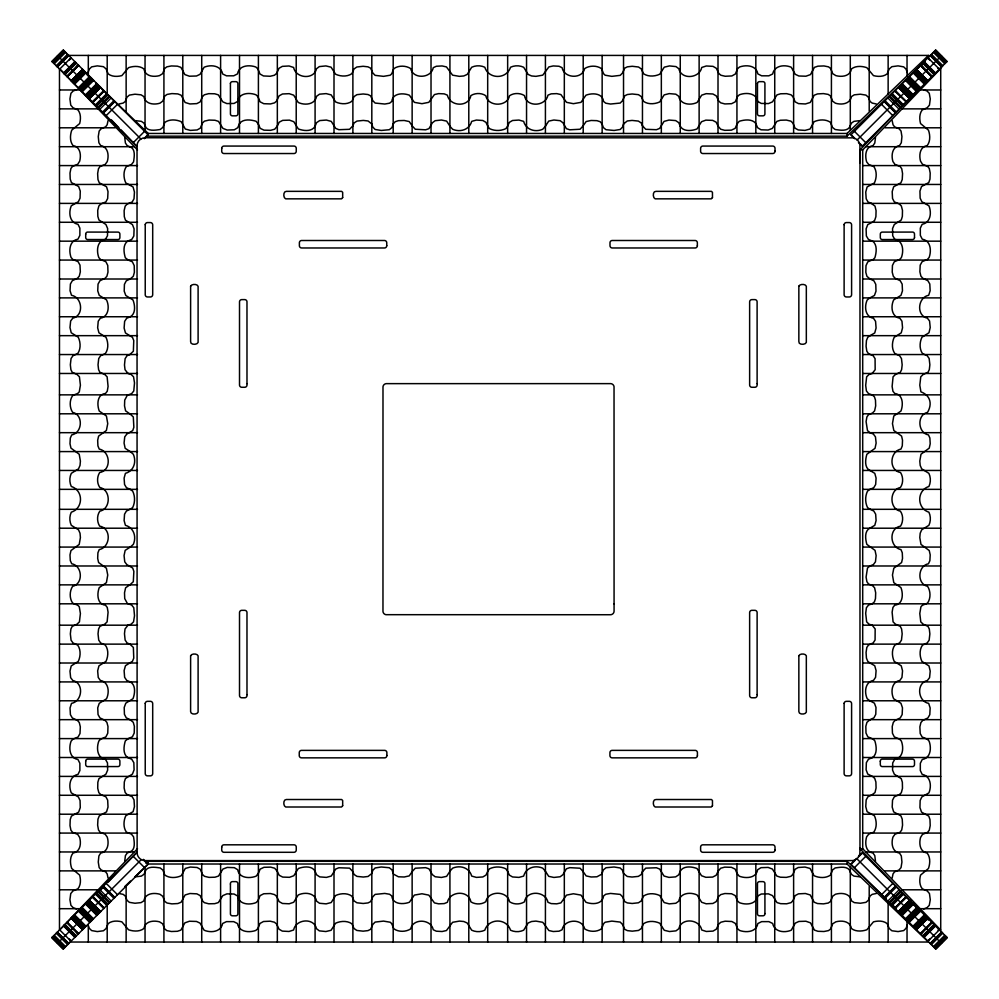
<?xml version="1.0" encoding="UTF-8"?>
<svg xmlns="http://www.w3.org/2000/svg" width="999" height="999" viewBox="0 0 999 999"><rect width="100%" height="100%" fill="white"/><g stroke="black" fill="none" stroke-linecap="round" stroke-linejoin="round"><path stroke-width="1.5" d="M859.927 848.076L859.864 853.471A8.167 8.167 0 0 1 852.572 860.576L144.58 860.601A8.167 8.167 0 0 1 137.125 853.67L137.025 145.692A8.142 8.142 0 0 1 145.155 137.75L853.171 137.85A8.167 8.167 0 0 1 859.914 145.479L859.927 162.849M124.7 861.413L125.412 855.631L127.21 853.034L129.62 851.96M875.511 137.25L874.787 143.032L872.989 145.642C865.346 146.89 864.822 155.707 866.645 161.875L868.768 164.523L873.75 166.496C877.097 171.079 876.722 177.922 874.412 182.917L867.12 186.975L865.746 192.033L866.183 198.789L867.994 201.96L871.228 203.396M108.017 120.704L107.155 124.775L105.619 126.836L101.186 128.696L99.163 131.056L98.264 136.638L98.889 142.732L100.649 145.517C108.029 146.953 109.178 155.207 107.255 161.576L105.195 164.435L100.15 166.408L98.476 168.731L97.64 173.551L97.964 179.508L99.276 182.78L106.543 186.788L108.017 191.608L107.667 198.514L105.906 201.86L100.899 203.996L98.864 205.956L97.715 210.364L97.84 216.383L98.926 219.98L105.906 224.488L107.642 228.559L107.492 235.727L105.494 239.285C96.94 240.659 96.304 250.974 98.851 257.642L100.674 259.54L105.906 261.775L107.755 265.447L107.979 272.128L106.905 276.248L105.032 278.321L99.925 280.769L98.039 284.116L97.727 290.846L99.238 295.354L106.506 299.875C109.665 306.356 108.754 316.795 100.35 318.231L98.239 321.203L97.652 327.797L98.951 332.842L106.006 337.3C108.292 342.257 108.716 349.076 105.307 353.584L100.637 355.719L98.726 358.554L98.027 364.835L98.589 369.667L99.9 372.277L104.708 374.463L107.118 376.785L108.079 386.463L107.255 391.246L105.507 393.456C97.003 394.343 96.853 404.795 99.263 411.064L106.418 416.021L107.742 423.626L106.394 430.469L98.614 436.101L97.677 440.259L97.914 445.854L99.213 449.063C110.564 451.398 111.726 470.379 99.663 472.539C96.891 476.848 96.816 483.279 99.825 487.487C111.001 489.772 111.051 508.903 99.825 511.176C96.816 515.397 96.891 521.815 99.663 526.136C111.726 528.284 110.564 547.277 99.213 549.612L97.914 552.809L97.677 558.404L98.614 562.562L106.394 568.206L107.742 575.037L106.418 582.642L99.263 587.599C96.816 593.856 97.065 604.345 105.507 605.207L107.255 607.417L108.079 612.2L107.118 621.878L104.708 624.2L99.9 626.385L98.589 629.008L98.027 633.828L98.726 640.122L100.637 642.944L105.307 645.079C108.716 649.6 108.292 656.405 106.006 661.363L98.951 665.834L97.652 670.866L98.239 677.472L100.35 680.444C108.754 681.867 109.665 692.319 106.506 698.788L99.238 703.321L97.727 707.816L98.039 714.547L99.925 717.906L105.032 720.354L106.905 722.414L107.979 726.535L107.755 733.229L105.906 736.887L100.674 739.123L98.851 741.033C96.304 747.689 96.94 758.004 105.494 759.377L107.492 762.936L107.642 770.104L105.906 774.188L98.926 778.683L97.84 782.279L97.715 788.298L98.864 792.707L100.899 794.667L105.906 796.815L107.667 800.149L108.017 807.055L106.543 811.875L99.276 815.883L97.964 819.168L97.64 825.112L98.476 829.932L100.15 832.267L105.195 834.24L107.255 837.1C109.178 843.468 108.029 851.71 100.649 853.146L98.889 855.943L98.264 862.025L99.163 867.619L101.186 869.979L105.619 871.827L107.155 873.888L108.017 877.959M892.182 877.959L893.044 873.888L894.592 871.827L899.013 869.979L901.036 867.619L901.935 862.025L901.31 855.943L899.562 853.146C892.182 851.71 891.021 843.468 892.944 837.1L895.004 834.24L900.062 832.267L901.735 829.932L902.559 825.112L902.234 819.168L900.923 815.883L893.655 811.875L892.194 807.055L892.532 800.149L894.292 796.815L899.3 794.667L901.335 792.707L902.484 788.298L902.359 782.279L901.273 778.683L894.305 774.188L892.557 770.104L892.706 762.936L894.704 759.377C903.258 758.004 903.895 747.689 901.348 741.033L899.525 739.123L894.292 736.887L892.444 733.229L892.219 726.535L893.306 722.414L895.179 720.354L900.274 717.906L902.159 714.547L902.472 707.816L900.961 703.321L893.693 698.788C890.534 692.319 891.458 681.867 899.849 680.444L901.96 677.472L902.547 670.866L901.248 665.834L894.192 661.363C891.92 656.405 891.495 649.6 894.892 645.079L899.575 642.944L901.473 640.122L902.172 633.828L901.61 629.008L900.299 626.385L895.491 624.2L893.081 621.878L892.119 612.2L892.944 607.417L894.704 605.207C903.146 604.345 903.383 593.856 900.936 587.599L893.78 582.642L892.457 575.037L893.818 568.206L901.585 562.562L902.522 558.404L902.284 552.809L900.986 549.612C889.597 547.252 888.536 528.309 900.549 526.136C903.308 521.815 903.383 515.397 900.386 511.176C889.172 508.941 889.172 489.722 900.386 487.487C903.383 483.279 903.308 476.848 900.549 472.539C888.473 470.379 889.634 451.398 900.986 449.063L902.284 445.854L902.522 440.259L901.585 436.101L893.818 430.469L892.457 423.626L893.78 416.021L900.936 411.064C903.383 404.807 903.146 394.33 894.704 393.456L892.944 391.246L892.119 386.463L893.081 376.785L895.491 374.463L900.299 372.277L901.61 369.667L902.172 364.835L901.473 358.554L899.575 355.719L894.892 353.584C891.495 349.076 891.92 342.257 894.192 337.3L901.248 332.842L902.547 327.797L901.96 321.203L899.849 318.231C891.458 316.795 890.534 306.356 893.693 299.875L900.961 295.354L902.472 290.846L902.159 284.116L900.274 280.769L895.179 278.321L893.306 276.248L892.219 272.128L892.444 265.447L894.292 261.775L899.525 259.54L901.348 257.642C903.895 250.974 903.258 240.659 894.704 239.285L892.706 235.727L892.557 228.559L894.305 224.488L901.273 219.98L902.359 216.383L902.484 210.364L901.335 205.956L899.3 203.996L894.292 201.86L892.532 198.514L892.194 191.608L893.655 186.788L900.923 182.78L902.234 179.508L902.559 173.551L901.735 168.731L900.062 166.408L895.004 164.435L892.944 161.576C891.021 155.207 892.182 146.953 899.562 145.517L901.31 142.732L901.935 136.638L901.036 131.056L899.013 128.696L894.592 126.836L893.044 124.775L892.182 120.704M545.417 126.199L548.713 121.104L553.921 120.017L560.177 120.692L562.912 122.752L566.408 128.659L569.73 129.808L580.069 129.246L583.204 125.812M449.912 871.315L446.628 876.348L441.421 877.447L435.164 876.76L432.43 874.699L428.933 868.793L425.611 867.656L415.272 868.218L412.137 871.652M258.404 873.251L260.19 869.105L263.973 867.307L270.642 867.132L274.675 868.231L277.335 871.39M736.937 124.201L735.152 128.347L731.368 130.157L724.7 130.32L720.666 129.221L718.006 126.061M393.194 124.113L391.97 127.572L389.298 129.72L381.268 130.457L375.137 129.483L372.814 127.098L371.815 124.113M352.884 125.724L354.096 122.964L356.98 121.079L363.299 120.417L368.069 120.979L371.815 123.963M642.457 871.727L641.246 874.487L638.361 876.385L632.042 877.035L627.272 876.473L623.526 873.488M145.017 871.965L143.981 874.3L141.371 876.098L135.589 876.822M850.299 125.562L851.36 123.152L853.97 121.354L859.752 120.642M277.335 125.999L279.196 122.19L282.692 120.367L289.498 120.142L293.818 121.728L298.314 128.933C303.484 130.944 311.938 131.918 315.085 126.249M718.006 871.465L716.146 875.274L712.649 877.085L705.843 877.309L701.523 875.723L697.027 868.531C691.857 866.52 683.403 865.534 680.257 871.203M315.085 126.199L316.621 122.64L319.692 120.579L326.386 120.055L331.281 121.403L335.726 128.421L338.886 129.708L349.575 129.308L352.884 125.812M680.257 871.265L678.721 874.824L675.649 876.885L668.955 877.397L664.06 876.048L659.615 869.043L656.455 867.756L645.766 868.143L642.457 871.652M507.654 125.999L509.39 122.34L512.537 120.492L518.931 120.055L523.651 121.366C525.924 129.708 534.989 132.605 542.707 129.283L545.417 126.249M87.999 72.64L89.298 69.143L91.646 66.871L97.29 65.872L103.459 66.683L106.056 68.894L108.242 73.914C112.013 76.898 117.407 76.773 121.878 75.612L128.521 67.67C133.391 65.984 139.748 65.609 143.943 68.993C145.18 76.286 153.346 77.26 159.465 75.637L162.612 73.676L164.635 68.581L166.808 66.858L171.378 65.946L177.422 66.171L180.894 67.358L184.89 74.6L189.41 76.211L196.491 75.999L200.05 74.313L204.121 67.233C211.001 64.323 220.991 65.509 222.652 73.976L226.498 75.824L233.704 75.812L237.5 73.901C238.936 65.36 249.001 64.56 255.806 67.008L257.804 68.794L260.002 74.013L263.474 75.949L270.167 76.261L274.438 75.237L276.586 73.402L279.046 68.269L282.33 66.359L289.036 65.984L293.631 67.47C295.667 78.384 313.986 80.107 316.496 68.756L319.355 66.583L325.886 65.922L331.069 67.17L335.589 74.213C340.534 76.548 347.29 76.923 351.873 73.664L354.033 68.956L356.818 67.008L363.099 66.284L367.957 66.833L370.604 68.144L372.802 72.939L375.112 75.362L383.504 76.349L390.172 75.225C392.694 73.739 392.382 70.629 394.043 68.531C398.701 65.26 406.031 65.484 410.701 68.594C413.037 79.421 431.243 78.446 433.241 67.695L436.338 66.259L442.107 65.946L446.441 66.908L452.584 75.162L459.353 76.349L463.761 75.961L467.182 74.45L471.678 67.258A14.66 13.799 0 0 1 484.802 67.245C488.723 79.483 506.618 79.483 510.539 67.245A14.66 13.799 0 0 1 523.663 67.258L528.159 74.45L531.58 75.961L535.926 76.349L542.757 75.162L548.901 66.908L553.234 65.946L559.003 66.259L562.1 67.695C564.098 78.446 582.305 79.421 584.64 68.594C589.31 65.484 596.64 65.26 601.298 68.531C602.959 70.629 602.647 73.739 605.169 75.225L611.838 76.349L620.229 75.362L622.539 72.939L624.737 68.144L627.384 66.833L632.242 66.284L638.523 67.008L641.308 68.956L643.468 73.664C648.051 76.923 654.807 76.548 659.752 74.213L664.273 67.17L669.455 65.922L675.986 66.583L678.845 68.756C681.355 80.107 699.687 78.384 701.71 67.47L706.305 65.984L713.011 66.359L716.295 68.269L718.756 73.402L720.903 75.237L725.174 76.261L731.867 75.949L735.339 74.013L737.537 68.794L739.547 67.008C746.34 64.56 756.405 65.36 757.841 73.901L761.638 75.812L768.843 75.824L772.689 73.976C774.35 65.522 784.34 64.323 791.22 67.233L795.291 74.313L798.85 75.999L805.931 76.211L810.451 74.6L814.447 67.358L817.919 66.171L823.963 65.946L828.546 66.858L830.706 68.581L832.729 73.676L835.876 75.637C841.982 77.26 850.174 76.286 851.398 68.993C855.594 65.609 861.95 65.984 866.82 67.67L873.463 75.612C877.934 76.773 883.328 76.898 887.1 73.914L889.285 68.894L891.882 66.683L898.051 65.872L903.695 66.871L906.043 69.143L907.342 72.64M907.342 924.812L906.043 928.308L903.695 930.581L898.051 931.58L891.882 930.768L889.285 928.558L887.1 923.551C883.328 920.566 877.934 920.678 873.463 921.852L866.82 929.782C861.95 931.468 855.594 931.842 851.398 928.471C850.161 921.165 841.995 920.191 835.876 921.815L832.729 923.775L830.706 928.87L828.546 930.593L823.963 931.505L817.919 931.293L814.447 930.094L810.451 922.851L805.931 921.24L798.85 921.453L795.291 923.138L791.22 930.219C784.34 933.128 774.35 931.942 772.689 923.476L768.843 921.627L761.638 921.64L757.841 923.551C756.405 932.092 746.34 932.891 739.547 930.444L737.537 928.67L735.339 923.438L731.867 921.515L725.174 921.19L720.903 922.214L718.756 924.05L716.295 929.195L713.011 931.105L706.305 931.468L701.71 929.994C699.687 919.068 681.355 917.357 678.845 928.695L675.986 930.868L669.455 931.53L664.273 930.294L659.752 923.238C654.807 920.903 648.051 920.529 643.468 923.788L641.308 928.496L638.523 930.444L632.242 931.168L627.384 930.618L624.737 929.307L622.539 924.512L620.229 922.089L611.838 921.103L605.169 922.227C602.647 923.713 602.959 926.835 601.298 928.92C596.64 932.204 589.31 931.98 584.64 928.87C582.305 918.031 564.098 919.005 562.1 929.757L559.003 931.193L553.234 931.518L548.901 930.544L542.757 922.302L535.926 921.103L531.58 921.503L528.159 923.001L523.663 930.194A14.66 13.799 0 0 1 510.539 930.219C506.618 917.981 488.723 917.981 484.802 930.219A14.66 13.799 0 0 1 471.678 930.194L467.182 923.001L463.761 921.503L459.415 921.103L452.584 922.302L446.441 930.544L442.107 931.518L436.338 931.193L433.241 929.757C431.243 919.005 413.037 918.031 410.701 928.87C406.031 931.98 398.701 932.204 394.043 928.92C392.382 926.835 392.694 923.713 390.172 922.227L383.504 921.103L375.112 922.089L372.802 924.512L370.604 929.307L367.957 930.618L363.099 931.168L356.818 930.444L354.033 928.496L351.873 923.788C347.29 920.529 340.534 920.903 335.589 923.238L331.069 930.294L325.886 931.53L319.355 930.868L316.496 928.695C313.986 917.357 295.667 919.068 293.631 929.994L289.036 931.468L282.33 931.105L279.046 929.195L276.586 924.05L274.438 922.214L270.167 921.19L263.474 921.515L260.002 923.438L257.804 928.67L255.806 930.444C249.001 932.891 238.936 932.092 237.5 923.551L233.704 921.64L226.498 921.627L222.652 923.476C220.991 931.942 211.001 933.128 204.121 930.219L200.05 923.138L196.491 921.453L189.41 921.24L184.89 922.851L180.894 930.094L177.422 931.293L171.378 931.505L166.808 930.593L164.635 928.87L162.612 923.775L159.465 921.815C153.359 920.204 145.167 921.165 143.943 928.471C139.748 931.842 133.391 931.468 128.521 929.782L121.878 921.852C117.407 920.678 112.013 920.566 108.242 923.551L106.056 928.558L103.459 930.768L97.29 931.58L91.646 930.581L89.298 928.308L87.999 924.812M145.042 871.802C147.003 865.571 155.419 867.294 160.202 867.956L162.862 870.079L164.835 875.049C169.418 878.408 176.261 878.034 181.256 875.723L185.315 868.431L190.359 867.057L197.115 867.494L200.3 869.305L202.397 874.325L204.445 876.31L209.016 877.384L214.972 877.209L218.456 876.086L222.952 869.055L227.198 867.419L234.303 867.669L237.7 869.717C239.061 878.271 249.513 878.72 256.094 876.185L258.404 873.301M583.204 125.724L586.138 121.541L591.133 120.467L596.927 120.667L600.137 121.703L602.147 123.963M412.137 871.727L409.203 875.911L404.208 876.997L398.414 876.785L393.569 874.175L391.97 869.879L389.298 867.731L381.268 866.995L375.137 867.969L372.814 870.366L371.815 873.338M850.299 125.649C848.338 131.88 839.922 130.157 835.139 129.508L832.479 127.385L830.506 122.402C825.923 119.043 819.08 119.43 814.085 121.741L810.027 129.033L804.982 130.394L798.226 129.957L795.042 128.159L792.944 123.127L790.896 121.154L786.325 120.067L780.369 120.255L776.885 121.366L772.389 128.396L768.144 130.045L761.038 129.795L757.642 127.735L755.831 123.564M487.687 871.515L485.951 875.112L482.817 876.96L476.411 877.397L471.69 876.098C469.418 867.744 460.352 864.847 452.634 868.168L449.925 871.203M623.526 124.113L622.527 127.098L620.204 129.483L614.073 130.457L606.043 129.72L603.371 127.572L602.147 124.113M239.51 123.564L237.7 127.735L234.303 129.795L227.198 130.045L222.952 128.396L218.456 121.366L214.972 120.255L209.016 120.067L204.445 121.154L202.397 123.127L200.3 128.159L197.115 129.957L190.359 130.394L185.315 129.033L181.256 121.741C176.261 119.43 169.418 119.043 164.835 122.402L162.862 127.385L160.202 129.508C155.419 130.157 147.003 131.88 145.042 125.649M736.937 124.151L739.248 121.266C744.455 119.705 752.085 118.631 755.831 123.489M507.654 126.061L505.894 128.609C500.924 131.094 494.418 131.094 489.448 128.609L487.687 126.061M487.687 871.39L489.448 868.843C494.418 866.358 500.924 866.358 505.894 868.843L507.654 871.39M277.335 126.061L274.675 129.221L270.642 130.32L263.973 130.157L260.19 128.347L258.404 124.201M718.006 871.39L720.666 868.231L724.7 867.132L731.368 867.307L735.152 869.105L736.937 873.251M393.194 123.963L395.204 121.703L398.414 120.667L404.208 120.467L409.203 121.541L412.137 125.724M239.51 123.489C243.257 118.631 250.886 119.705 256.094 121.266L258.404 124.151M623.526 123.963L627.272 120.979L632.042 120.417L638.361 121.079L641.246 122.964L642.457 125.724M371.815 873.488L368.069 876.473L363.299 877.035L356.98 876.385L354.096 874.487L352.884 871.727M137.5 848.713L59.478 930.106L59.478 68.556L137.5 149.95M99.613 891.083L103.884 886.625M108.167 882.167L137.025 852.06M918.768 910.039L859.977 848.713L859.977 149.95L916.62 90.859M937.999 930.106L940.721 930.106L862.699 848.713L862.699 149.95L940.721 68.556L937.999 68.556M52.235 61.738L63.611 50.35M52.435 61.926L63.811 50.549M53.184 62.687L64.635 51.374M61.938 54.371L64.785 51.523M54.246 63.736L65.622 52.36M56.356 65.847L67.732 54.47L56.506 65.996M57.155 66.646L68.531 55.27M57.293 66.796L68.681 55.42M57.443 66.945L68.831 55.569M59.653 69.143L71.029 57.767M69.393 59.928L71.291 58.029M63.499 73.002L74.888 61.626M63.948 73.451L75.312 62.05M64.136 73.639L75.524 62.25M64.248 73.739L75.624 62.363M73.938 64.46L75.837 62.575L64.51 74.013M64.76 74.251L76.136 62.875M65.01 74.5L76.386 63.124M66.783 76.286L78.159 64.898M76.386 66.921L78.284 65.022M67.07 76.561L78.446 65.185M71.204 80.707L82.592 69.331M71.391 80.894L82.705 69.443M71.578 81.081L82.967 69.693M71.728 81.231L83.117 69.855M71.99 81.493L83.379 70.117M72.278 81.781L83.666 70.405M72.727 82.218L84.103 70.842M72.84 82.33L84.216 70.954L72.89 82.393M73.114 82.617L84.528 71.266M74.313 81.918L81.906 74.338M73.601 83.092L84.977 71.716M73.676 83.179L85.065 71.803M74.188 83.691L85.514 72.24M74.65 84.141L86.026 72.765M78.409 87.912L89.798 76.536M78.484 87.987L89.86 76.598M78.696 88.199L90.047 76.786M78.884 88.387L88.374 78.896M79.945 87.55L86.576 80.907M79.196 88.699L90.584 77.31M79.645 89.136L90.946 77.685M79.695 89.198L91.084 77.81M79.858 89.361L91.246 77.972M80.307 89.81L91.646 78.372M80.482 89.985L91.896 78.621M81.219 90.722L92.607 79.346M81.481 90.971L92.857 79.595M81.893 91.384L93.269 80.007M85.439 94.942L96.828 83.554M97.04 83.766L85.652 95.155L97.203 83.928M88.923 92.732L91.808 89.922M86.239 95.742L97.627 84.366M86.513 96.016L97.89 84.628M86.638 96.129L98.014 84.753M89.223 94.93L94.917 89.236M87.737 97.24L99.126 85.852L87.812 97.303M87.974 97.477L99.363 86.101L88.124 97.627M88.212 97.702L99.688 86.426M88.449 97.952L99.838 86.563M89.036 98.539L100.424 87.15M89.173 98.664L100.549 87.288M89.311 98.814L100.637 87.363M92.383 101.886L103.771 90.509M92.52 102.01L104.146 90.884M92.895 102.398L104.283 91.021M95.429 104.92L106.806 93.544M95.779 105.282L107.168 93.894M95.941 105.444L107.318 94.056M96.778 106.281L108.154 94.893M98.152 107.655L109.528 96.266M98.289 107.792L109.678 96.416M99.775 109.266L111.151 97.89M102.572 112.075L113.961 100.687M103.334 112.825L114.71 101.448M103.446 112.937L114.823 101.561M106.156 115.647L117.532 104.271M133.204 142.707L144.58 131.319M145.08 137.5L147.927 134.653M144.356 138.674L148.139 134.877L63.212 49.95L51.848 61.351L136.763 146.266M143.406 859.377L148.139 864.123L63.212 949.05L51.848 937.649L136.763 852.734M857.042 140.072L941.483 55.644M57.517 943.356L140.909 859.977M856.543 858.428L850.861 864.123L935.788 949.05L947.152 937.649L862.237 852.734L858.441 856.53M851.073 864.347L854.869 860.551M859.615 855.806L862.462 852.959M854.42 867.681L865.796 856.293M881.468 894.729L892.844 883.353M884.177 897.439L895.554 886.063M884.29 897.552L895.666 886.175M885.039 898.313L896.428 886.925M887.849 901.11L899.225 889.734M889.322 902.584L900.711 891.208M889.472 902.734L900.836 891.333M890.808 904.07L902.222 892.719M891.682 904.944L903.059 893.556M891.832 905.106L903.221 893.718M892.194 905.456L903.571 894.08M894.717 907.979L906.18 896.677M894.854 908.116L906.268 896.765M895.104 908.366L906.368 896.865M895.229 908.491L906.617 897.114M909.689 900.186L898.301 911.575L909.827 900.336M898.576 911.85L909.964 900.461M899.162 912.437L910.551 901.048M899.312 912.574L910.688 901.198M899.412 912.674L910.876 901.373M899.637 912.899L911.026 901.523M911.188 901.697L899.812 913.074L911.275 901.772M904.083 909.764L909.777 904.07M900.986 914.247L912.362 902.871M901.11 914.372L912.524 903.034M901.373 914.634L912.761 903.258M907.192 909.078L910.077 906.268M902.172 915.446L913.561 904.058M905.544 918.805L916.932 907.442M905.731 918.993L917.107 907.616M906.143 919.405L917.519 908.029M906.393 919.654L917.781 908.278M918.531 909.028L907.154 920.416L918.668 909.177M907.354 920.628L918.743 909.24M907.517 920.778L918.893 909.402M907.754 921.028L919.142 909.639M907.916 921.19L919.305 909.802M908.054 921.315L919.43 909.927M908.303 921.565L919.629 910.126M908.416 921.69L919.854 910.351M912.424 918.093L919.055 911.45M910.626 920.104L920.116 910.613M909.14 922.402L920.591 911.088M912.974 926.235L924.35 914.859M913.436 926.697L924.812 915.309M913.935 927.197L925.324 915.821M914.472 927.734L925.848 916.345M914.722 927.996L926.11 916.607M914.959 928.221L926.273 916.782M915.334 928.595L926.722 917.219M915.496 928.758L926.885 917.382M915.621 928.883L927.01 917.507M915.846 929.107L927.234 917.731M916.008 929.282L927.397 917.894M916.058 929.332L927.422 917.919M916.22 929.482L927.634 918.143M916.42 929.682L927.796 918.293M920.379 933.64L931.68 922.177M920.554 933.815L931.93 922.439M920.716 933.978L922.614 932.079M920.841 934.102L932.217 922.714M922.614 935.876L933.99 924.5M922.864 936.125L934.24 924.749M923.163 936.425L934.49 924.987M923.376 936.637L934.752 925.261M923.476 936.75L934.914 925.411M935.052 925.549L923.663 936.937L935.076 925.574M924.112 937.374L935.501 925.998M927.709 940.971L929.607 939.072M927.971 941.233L939.347 929.857M930.169 943.431L941.558 932.055M930.319 943.58L941.707 932.204M930.469 943.73L941.845 932.354M931.118 944.38L942.507 933.016M931.268 944.53L942.594 933.091M933.378 946.64L944.754 935.264M934.215 947.477L937.062 944.629M935.189 948.451L946.565 937.074M935.389 948.65L946.765 937.262M935.726 948.988L947.102 937.599M95.892 83.217L148.289 133.454L847.052 133.454L928.446 55.42L928.446 58.142M148.289 133.454L148.289 136.176L847.052 136.176L925.099 61.351M146.066 863.423L148.289 861.288L847.052 861.288L886.076 898.688M124.875 886.45L130.457 881.106M134.915 876.835L148.289 864.01L847.052 864.01L928.446 942.032L69.955 942.032M128.022 625.187L125.037 628.933L124.475 633.703L125.125 640.034L127.023 642.906L129.783 644.13M872.177 373.476L875.161 369.73L875.074 358.641L873.188 355.756L868.493 353.621L866.832 351.236L866.071 346.228L866.445 340.547L867.731 337.387L869.967 335.664M127.535 241.171C122.69 244.917 123.764 252.547 125.325 257.754L128.209 260.065M872.664 757.504C877.509 753.758 876.435 746.116 874.874 740.921L873.051 739.073L867.794 736.812L865.996 733.029L865.821 726.36L866.932 722.327L870.079 719.667M76.698 909.003L73.202 907.704L70.929 905.356L69.93 899.712L70.742 893.556L72.952 890.958L77.959 888.76C80.944 885.002 80.832 879.595 79.67 875.124L71.728 868.493C70.042 863.623 69.668 857.267 73.039 853.059C80.345 851.822 81.319 843.656 79.695 837.537L77.735 834.39L72.64 832.379L70.917 830.206L70.005 825.636L70.217 819.58L71.416 816.108L78.659 812.112L80.27 807.592L80.057 800.511L78.372 796.952L71.291 792.881C68.382 786.013 69.568 776.011 78.034 774.362L79.883 770.504L79.87 763.298L77.959 759.515C69.418 758.066 68.619 748.001 71.066 741.208L72.852 739.198L78.072 737L79.995 733.528L80.32 726.835L79.296 722.564L77.46 720.429L72.315 717.956L70.405 714.672L70.042 707.966L71.516 703.371C82.442 701.348 84.166 683.016 72.815 680.506L70.642 677.659L69.98 671.116L71.216 665.933L78.272 661.413C80.607 656.48 80.981 649.712 77.722 645.142L73.014 642.969L71.066 640.197L70.342 633.903L70.892 629.045L72.203 626.41L76.998 624.2L79.421 621.89L80.407 613.498L79.283 606.83C77.797 604.308 74.675 604.62 72.59 602.971C69.318 598.301 69.53 590.971 72.64 586.301C83.479 583.965 82.505 565.759 71.753 563.773L70.317 560.664L69.992 554.895L70.966 550.561L79.208 544.418L80.407 537.587L80.02 533.241L78.509 529.82L71.316 525.324A14.66 13.799 -90 0 1 71.291 512.2C83.541 508.279 83.541 490.384 71.291 486.476A14.66 13.799 -90 0 1 71.316 473.339L78.509 468.843L80.02 465.434L80.407 461.088L79.208 454.245L70.966 448.114L69.992 443.768L70.317 438.012L71.753 434.902C82.505 432.904 83.479 414.697 72.64 412.362C69.53 407.692 69.318 400.362 72.59 395.704C74.675 394.043 77.797 394.368 79.283 391.833L80.407 385.177L79.421 376.773L76.998 374.463L72.203 372.265L70.892 369.63L70.342 364.76L71.066 358.479L73.014 355.706L77.722 353.534C80.981 348.951 80.607 342.195 78.272 337.262L71.216 332.742L69.98 327.547L70.642 321.016L72.815 318.157C84.166 315.647 82.442 297.327 71.516 295.292L70.042 290.697L70.405 284.003L72.315 280.719L77.46 278.246L79.296 276.099L80.32 271.828L79.995 265.135L78.072 261.663L72.852 259.465L71.066 257.467C68.619 250.662 69.418 240.609 77.959 239.161L79.87 235.364L79.883 228.159L78.034 224.313C69.568 222.665 68.382 212.662 71.291 205.794L78.372 201.723L80.057 198.152L80.27 191.071L78.659 186.551L71.416 182.555L70.217 179.083L70.005 173.039L70.917 168.469L72.64 166.296L77.735 164.273L79.695 161.126C81.306 155.02 80.345 146.828 73.039 145.604C69.668 141.408 70.042 135.052 71.728 130.182L79.67 123.551C80.832 119.068 80.944 113.674 77.959 109.915L72.952 107.717L70.742 105.12L69.93 98.951L70.929 93.307L73.202 90.959L76.698 89.66M130.307 316.745C135.976 313.599 134.99 305.145 132.992 299.975L125.787 295.479L124.201 291.159L124.425 284.353L126.236 280.869L130.057 279.008M872.177 603.808L874.45 601.81L875.474 598.588L875.686 592.807L874.6 587.799L872.552 585.689L868.518 583.965L866.907 581.73L866.083 577.097L867.482 568.069L869.967 565.983M130.307 547.077L133.342 544.368C136.651 536.675 133.766 527.572 125.412 525.312L124.113 520.591L124.55 514.198L126.398 511.051L129.995 509.315M130.12 279.008L133.279 276.336L134.378 272.302L134.216 265.634L132.405 261.85L128.259 260.065M129.87 354.545L133.367 351.236L133.766 340.547L132.467 337.387L125.462 332.942L124.113 328.047L124.625 321.353L126.698 318.281L130.257 316.745M129.87 584.865L133.304 581.73L133.866 571.391L132.717 568.069L126.811 564.572L124.75 561.838L124.063 555.581L125.162 550.374L130.257 547.077M869.829 297.889L867.219 299.975C864.11 306.531 865.134 316.82 873.513 318.281L875.574 321.353L876.086 328.047L874.737 332.942L870.029 335.664M869.829 528.209C864.185 531.081 865.409 539.373 866.857 544.368L875.037 550.374L876.135 555.581L875.449 561.838L873.388 564.572L870.029 565.983M130.12 509.315L132.667 507.554C135.152 502.584 135.152 496.078 132.667 491.108L130.12 489.348M870.079 489.348L867.532 491.108C865.047 496.078 865.047 502.584 867.532 507.554L870.079 509.315M128.209 738.598L125.325 740.921C123.764 746.116 122.69 753.758 127.535 757.504M127.622 241.171L131.793 239.373L133.841 235.964L134.091 228.858L132.455 224.613L125.424 220.117L124.301 216.646L124.126 210.677L125.2 206.106L127.185 204.058L132.205 201.96L134.016 198.789L134.453 192.033L133.092 186.975L125.799 182.917C123.476 177.922 123.102 171.079 126.461 166.496L131.431 164.523L133.554 161.875C134.216 157.08 135.939 148.664 129.708 146.703M872.577 757.504L868.406 759.302L866.358 762.699L866.108 769.804L867.744 774.05L873.051 776.772L874.774 778.546L875.898 782.03L876.073 787.986L874.999 792.557L871.303 795.279M923.501 909.003L926.997 907.704L929.27 905.356L930.281 899.712L929.457 893.556L927.247 890.958L922.239 888.76C919.255 885.002 919.38 879.595 920.541 875.124L928.471 868.493C930.169 863.623 930.531 857.267 927.159 853.059C919.867 851.822 918.893 843.656 920.516 837.537L922.464 834.39L927.559 832.379L929.282 830.206L930.194 825.636L929.982 819.58L928.783 816.108L921.54 812.112L919.942 807.592L920.141 800.511L921.84 796.952L928.908 792.881C931.817 786.013 930.631 776.011 922.164 774.362L920.316 770.504L920.329 763.298L922.239 759.515C930.781 758.066 931.58 748.001 929.132 741.208L927.359 739.198L922.127 737L920.204 733.528L919.879 726.835L920.903 722.564L922.751 720.429L927.884 717.956L929.794 714.672L930.156 707.966L928.683 703.371C917.706 701.435 916.083 682.966 927.384 680.506L929.569 677.659L930.219 671.116L928.983 665.933L921.927 661.413C919.592 656.48 919.217 649.712 922.477 645.142L927.184 642.969L929.145 640.197L929.869 633.903L929.307 629.045L927.996 626.41L923.213 624.2L920.778 621.89L919.792 613.498L920.916 606.83C922.402 604.308 925.524 604.62 927.621 602.971C930.893 598.301 930.668 590.971 927.559 586.301C916.732 583.965 917.694 565.759 928.446 563.773L929.882 560.664L930.206 554.895L929.245 550.561L920.991 544.418L919.792 537.587L920.191 533.241L921.69 529.82L928.883 525.324A14.66 13.799 90 0 0 928.908 512.2C916.67 508.279 916.67 490.384 928.908 486.476A14.66 13.799 90 0 0 928.883 473.339L921.69 468.843L920.191 465.434L919.792 461.088L920.991 454.245L929.245 448.114L930.206 443.768L929.882 438.012L928.446 434.902C917.694 432.904 916.732 414.697 927.559 412.362C932.691 403.434 929.994 395.242 920.916 391.833L919.792 385.177L920.778 376.773L923.213 374.463L927.996 372.265L929.307 369.63L929.869 364.76L929.145 358.479L927.184 355.706L922.477 353.534C919.217 348.951 919.592 342.195 921.927 337.262L928.983 332.742L930.219 327.547L929.569 321.016L927.384 318.157C916.046 315.647 917.756 297.327 928.683 295.292L930.156 290.697L929.794 284.003L927.884 280.719L922.751 278.246L920.903 276.099L919.879 271.828L920.204 265.135L922.127 261.663L927.359 259.465L929.132 257.467C931.58 250.662 930.781 240.609 922.239 239.161L920.329 235.364L920.316 228.159L922.164 224.313C930.631 222.665 931.817 212.662 928.908 205.794L921.84 201.723L920.141 198.152L919.942 191.071L921.54 186.551L928.783 182.555L929.982 179.083L930.194 173.039L929.282 168.469L927.559 166.296L922.464 164.273L920.516 161.126C918.893 155.02 919.854 146.828 927.159 145.604C930.531 141.408 930.169 135.052 928.471 130.182L920.541 123.551C919.38 119.068 919.255 113.674 922.239 109.915L927.247 107.717L929.457 105.12L930.281 98.951L929.27 93.307L926.997 90.959L923.501 89.66M872.09 394.88L868.568 393.643L866.42 390.971L865.683 385.364L866.657 376.798L869.055 374.475L872.04 373.476M128.172 625.187L131.156 624.188L133.541 621.865L134.515 615.734L133.779 607.704L131.631 605.032L127.335 603.433L124.725 598.588L124.513 592.807L125.599 587.799L129.783 584.865M129.708 851.96C135.939 850.012 134.216 841.583 133.554 836.8L131.431 834.14L126.461 832.179C123.102 827.584 123.476 820.741 125.799 815.746L133.092 811.688L134.453 806.643L134.016 799.887L132.205 796.702L127.185 794.617L125.2 792.557L124.126 787.986L124.301 782.03L125.424 778.546L132.455 774.05L134.091 769.804L133.841 762.699L131.793 759.302L127.622 757.504M869.892 528.209L874.787 525.312L876.086 520.591L875.661 514.198L873.813 511.051L870.204 509.315M869.892 297.889L874.425 295.479L875.998 291.159L875.773 284.353L873.963 280.869L870.154 279.008M870.154 489.348L873.813 487.612L875.661 484.478L876.086 478.084L874.787 473.351L869.892 470.454M870.154 719.667L873.963 717.806L875.773 714.31L875.998 707.504L874.425 703.184L869.892 700.786M872.127 603.808L868.568 605.032L866.42 607.704L865.683 613.299L866.657 621.865L869.055 624.188L872.04 625.187M129.783 354.545L127.023 355.756L125.125 358.641L124.475 364.972L125.037 369.73L128.022 373.476M871.228 795.279L867.994 796.702L866.183 799.887L865.746 806.643L867.12 811.688L874.412 815.746C876.722 820.741 877.097 827.584 873.75 832.179L868.768 834.14L866.645 836.8C864.834 842.944 865.346 851.797 872.989 853.034L874.787 855.631L875.511 861.413M128.259 738.598L132.405 736.812L134.216 733.029L134.378 726.36L133.279 722.327L130.12 719.667M119.043 103.971L123.114 103.097L125.175 101.561L127.035 97.128L129.395 95.105L134.977 94.206L141.059 94.83L143.856 96.591C145.292 103.971 153.534 105.132 159.915 103.197L162.762 101.136L164.735 96.091L167.07 94.418L171.89 93.594L177.834 93.918L181.119 95.217L185.127 102.485L189.947 103.958L196.853 103.609L200.187 101.861L202.335 96.841L204.296 94.805L208.704 93.656L214.723 93.781L218.319 94.868L222.827 101.848L226.898 103.584L234.066 103.434L237.625 101.436C238.998 92.882 249.313 92.245 255.969 94.793L257.879 96.616L260.115 101.848L263.773 103.696L270.467 103.933L274.588 102.847L276.648 100.974L279.108 95.867L282.455 93.993L289.186 93.669L293.694 95.18L298.214 102.447C304.695 105.607 315.135 104.695 316.571 96.304L319.53 94.181L326.136 93.606L331.181 94.893L335.639 101.948C340.597 104.233 347.415 104.658 351.923 101.249L354.058 96.578L356.893 94.668L363.174 93.981L368.007 94.53L370.617 95.842L372.802 100.649L375.124 103.059L384.802 104.033L389.585 103.197L391.795 101.448C392.657 93.007 403.146 92.757 409.403 95.217L414.36 102.36L421.965 103.684L428.808 102.335L434.44 94.568L438.598 93.619L444.193 93.856L447.39 95.167C449.75 106.543 468.693 107.617 470.879 95.604C475.187 92.832 481.618 92.77 485.826 95.767C488.111 106.943 507.242 106.993 509.515 95.767C513.723 92.77 520.154 92.832 524.463 95.604C526.623 107.667 545.616 106.506 547.952 95.167L551.148 93.856L556.743 93.619L560.901 94.568L566.533 102.335L573.376 103.684L580.981 102.36L585.938 95.217C592.195 92.757 602.684 93.007 603.546 101.448L605.756 103.197L610.539 104.033L620.217 103.059L622.539 100.649L624.725 95.842L627.335 94.53L632.167 93.981L638.448 94.668L641.283 96.578L643.418 101.249C647.926 104.658 654.745 104.233 659.702 101.948L664.173 94.893L669.205 93.606L675.811 94.181L678.771 96.304C680.207 104.695 690.659 105.607 697.127 102.447L701.66 95.18L706.156 93.669L712.886 93.993L716.233 95.867L718.693 100.974L720.754 102.847L724.874 103.933L731.568 103.696L735.227 101.848L737.462 96.616L739.372 94.793C746.028 92.245 756.343 92.882 757.717 101.436L761.275 103.434L768.443 103.584L772.514 101.848L777.022 94.868L780.619 93.781L786.638 93.656L791.046 94.805L793.006 96.841L795.154 101.861L798.488 103.609L805.394 103.958L810.214 102.485L814.222 95.217L817.507 93.918L823.451 93.594L828.271 94.418L830.606 96.091L832.579 101.136L835.426 103.197C841.807 105.132 850.049 103.971 851.485 96.591L854.282 94.83L860.364 94.206L865.946 95.105L868.306 97.128L870.166 101.561L872.227 103.097L876.298 103.971M876.298 893.493L872.227 894.355L870.166 895.891L868.306 900.324L865.946 902.347L860.364 903.246L854.282 902.621L851.485 900.861C850.149 893.343 841.707 892.444 835.426 894.255L832.579 896.315L830.606 901.36L828.271 903.034L823.451 903.87L817.507 903.546L814.222 902.234L810.214 894.967L805.394 893.506L798.488 893.843L795.154 895.604L793.006 900.611L791.046 902.646L786.638 903.795L780.619 903.67L777.022 902.584L772.514 895.604L768.443 893.868L761.275 894.018L757.717 896.016C756.343 904.57 746.028 905.206 739.372 902.659L737.462 900.836L735.227 895.604L731.568 893.755L724.874 893.531L720.754 894.605L718.693 896.478L716.233 901.585L712.886 903.471L706.156 903.783L701.66 902.272L697.127 895.004C690.659 891.845 680.207 892.756 678.771 901.16L675.811 903.271L669.205 903.858L664.173 902.559L659.702 895.504C654.745 893.218 647.926 892.794 643.418 896.203L641.283 900.886L638.448 902.784L632.167 903.483L627.335 902.921L624.725 901.61L622.539 896.802L620.217 894.392L610.539 893.431L605.756 894.255L603.546 896.003C602.684 904.457 592.195 904.694 585.938 902.247L580.981 895.092L573.376 893.768L566.533 895.129L560.901 902.896L556.743 903.833L551.148 903.596L547.952 902.297C545.616 890.946 526.623 889.784 524.463 901.847C520.154 904.619 513.723 904.694 509.515 901.685C507.28 890.471 488.061 890.459 485.826 901.685C481.618 904.694 475.187 904.619 470.879 901.847C468.718 889.784 449.737 890.946 447.39 902.297L444.193 903.596L438.598 903.833L434.44 902.896L428.808 895.129L421.965 893.768L414.36 895.092L409.403 902.247C403.134 904.644 392.669 904.52 391.795 896.003L389.585 894.255L384.802 893.431L375.124 894.392L372.802 896.802L370.617 901.61L368.007 902.921L363.174 903.483L356.893 902.784L354.058 900.886L351.923 896.203C347.415 892.794 340.597 893.218 335.639 895.504L331.181 902.559L326.136 903.858L319.53 903.271L316.571 901.16C315.135 892.756 304.695 891.845 298.214 895.004L293.694 902.272L289.186 903.783L282.455 903.471L279.108 901.585L276.648 896.478L274.588 894.605L270.467 893.531L263.773 893.755L260.115 895.604L257.879 900.836L255.969 902.659C249.313 905.206 238.998 904.57 237.625 896.016L234.066 894.018L226.898 893.868L222.827 895.604L218.319 902.584L214.723 903.67L208.704 903.795L204.296 902.646L202.335 900.611L200.187 895.604L196.853 893.843L189.947 893.506L185.127 894.967L181.119 902.234L177.834 903.546L171.89 903.87L167.07 903.034L164.735 901.36L162.762 896.315L159.915 894.255C153.634 892.457 145.18 893.343 143.856 900.861L141.059 902.621L134.977 903.246L129.395 902.347L127.035 900.324L125.175 895.891L123.114 894.355L119.043 893.493M66.896 55.42L928.446 55.42M59.478 89.972L80.007 89.972M920.191 89.972L940.721 89.972M59.478 108.866L98.114 108.866M902.085 108.866L940.721 108.866M59.478 127.797L115.16 127.797M885.052 127.797L940.721 127.797M59.478 146.703L134.228 146.703M865.971 146.703L940.721 146.703M859.977 149.95L862.699 149.95M59.478 165.584L137.5 165.584M862.699 165.584L940.721 165.584M59.478 184.453L137.5 184.453M862.699 184.453L940.721 184.453M59.478 203.396L137.5 203.396M862.699 203.396L940.721 203.396M59.478 222.278L137.5 222.278M862.699 222.278L940.721 222.278M59.478 241.171L137.5 241.171M862.699 241.171L940.721 241.171M59.478 260.065L137.5 260.065M862.699 260.065L940.721 260.065M59.478 279.008L137.5 279.008M862.699 279.008L940.721 279.008M59.478 297.889L137.5 297.889M862.699 297.889L940.721 297.889M59.478 316.745L137.5 316.745M862.699 316.745L940.721 316.745M59.478 335.664L137.5 335.664M862.699 335.664L940.721 335.664M59.478 354.545L137.5 354.545M862.699 354.545L940.721 354.545M59.478 373.476L137.5 373.476M862.699 373.476L940.721 373.476M59.478 394.855L137.5 394.855M862.699 394.855L940.721 394.855M59.478 413.798L137.5 413.798M862.699 413.798L940.721 413.798M59.478 432.679L137.5 432.679M862.699 432.679L940.721 432.679M59.478 451.585L137.5 451.585M862.699 451.585L940.721 451.585M59.478 470.454L137.5 470.454M862.699 470.454L940.721 470.454M59.478 489.348L137.5 489.348M862.699 489.348L940.721 489.348M59.478 509.315L137.5 509.315M862.699 509.315L940.721 509.315M59.478 528.209L137.5 528.209M862.699 528.209L940.721 528.209M59.478 547.077L137.5 547.077M862.699 547.077L940.721 547.077M59.478 565.983L137.5 565.983M862.699 565.983L940.721 565.983M59.478 584.865L137.5 584.865M862.699 584.865L940.721 584.865M59.478 603.808L137.5 603.808M862.699 603.808L940.721 603.808M59.478 625.187L137.5 625.187M862.699 625.187L940.721 625.187M59.478 644.13L137.5 644.13M862.699 644.13L940.721 644.13M59.478 663.011L137.5 663.011M862.699 663.011L940.721 663.011M59.478 681.917L137.5 681.917M862.699 681.917L940.721 681.917M59.478 700.786L137.5 700.786M862.699 700.786L940.721 700.786M59.478 719.667L137.5 719.667M862.699 719.667L940.721 719.667M59.478 738.598L137.5 738.598M862.699 738.598L940.721 738.598M59.478 757.504L137.5 757.504M862.699 757.504L940.721 757.504M59.478 776.398L137.5 776.398M862.699 776.398L940.721 776.398M59.478 795.279L137.5 795.279M862.699 795.279L940.721 795.279M59.478 814.21L137.5 814.21M862.699 814.21L940.721 814.21M59.478 833.079L137.5 833.079M862.699 833.079L940.721 833.079M859.977 848.713L862.699 848.713M59.478 851.96L134.228 851.96M865.971 851.96L940.721 851.96M59.478 870.878L115.16 870.878M885.052 870.878L940.721 870.878M59.478 889.797L98.114 889.797M902.085 889.797L940.721 889.797M59.478 908.69L80.007 908.69M920.191 908.69L940.721 908.69M135.589 120.642L141.371 121.354L143.981 123.152L145.042 125.562M859.752 876.822L853.97 876.098L851.36 874.3L850.299 871.89M130.195 451.573L125.162 448.301L124.063 443.094L124.75 436.838L126.811 434.09L132.717 430.594L133.866 427.272L133.304 416.945L129.87 413.798M129.545 146.678L127.21 145.642L125.412 143.032L124.7 137.25M130.257 681.917L126.698 680.381L124.625 677.31L124.113 670.616L125.462 665.721L132.467 661.276L133.766 658.116L133.367 647.427L129.87 644.13M130.057 719.667L126.236 717.806L124.425 714.31L124.201 707.504L125.787 703.184L132.992 698.701C134.99 693.518 135.976 685.064 130.307 681.917M130.057 489.348L126.398 487.612L124.55 484.478L124.113 478.084L125.412 473.351C133.766 471.078 136.663 462.013 133.342 454.295L130.307 451.585M870.029 663.011L874.737 665.721L876.086 670.616L875.574 677.31L873.513 680.381C865.134 681.867 864.11 692.132 867.219 698.701L869.829 700.786M129.783 413.798L125.599 410.864L124.513 405.869L124.725 400.075L127.335 395.229L131.631 393.643L133.779 390.971L134.515 382.929L133.541 376.798L131.156 374.475L128.172 373.476M871.303 203.396L874.999 206.106L876.073 210.677L875.898 216.646L874.774 220.117L873.051 221.89L867.744 224.613L866.108 228.858L866.358 235.964L868.406 239.373L872.577 241.171M870.029 432.679L873.388 434.09L875.449 436.838L876.135 443.094L875.037 448.301L866.857 454.295C865.409 459.29 864.185 467.594 869.829 470.454M869.967 663.011L867.731 661.276L866.445 658.116L866.071 652.434L866.832 647.427L868.493 645.042L873.188 642.906L875.074 640.034L875.161 628.933L872.177 625.187M870.079 279.008L866.932 276.336L865.821 272.302L865.996 265.634L867.794 261.85L873.051 259.59L874.874 257.754C876.435 252.547 877.509 244.917 872.664 241.171M869.967 432.679L867.482 430.594L866.083 421.566L866.907 416.945L868.518 414.697L872.552 412.974L874.6 410.864L875.686 405.869L875.474 400.075L874.45 396.865L872.177 394.855M86.963 74.663L91.421 78.933M892.769 905.106L896.115 908.316M935.389 50.35L946.765 61.738M935.189 50.549L946.565 61.926M934.427 51.299L945.741 62.75M934.215 51.523L937.062 54.371M933.378 52.36L944.754 63.736M930.469 55.27L941.845 66.646M930.294 55.444L941.67 66.833M930.169 55.569L941.558 66.945M927.971 57.767L939.347 69.143M927.709 58.029L929.607 59.928M924.112 61.626L935.501 73.002M923.663 62.063L935.076 73.427M923.526 62.2L934.839 73.664M923.376 62.363L934.752 73.739M925.062 64.46L923.163 62.575L934.49 74.013M922.864 62.875L934.24 74.251M922.614 63.124L933.99 74.5M920.841 64.898L932.217 76.286M920.716 65.022L922.614 66.921M920.554 65.185L931.93 76.561M916.408 69.331L927.796 80.707M916.258 69.48L927.684 80.819M916.033 69.693L927.397 81.106M915.883 69.855L927.234 81.269M915.559 70.18L926.885 81.618M915.334 70.405L926.722 81.781M914.897 70.842L926.273 82.218M926.16 82.33L914.784 70.954L926.11 82.393M914.472 71.266L925.848 82.655M917.094 74.338L924.687 81.918M914.147 71.591L925.399 83.092M913.985 71.753L925.374 83.129M913.486 72.24L924.812 83.691M912.974 72.765L924.35 84.141M909.202 76.536L920.591 87.912M909.14 76.598L920.516 87.987M908.928 76.811L920.304 88.199M910.626 78.896L920.116 88.387M912.424 80.907L919.055 87.55M908.478 77.26L919.904 88.599M907.979 77.76L919.43 89.073M907.916 77.81L919.305 89.198M907.754 77.972L919.142 89.361M907.317 78.421L918.655 89.848M907.129 78.609L918.518 89.985M906.393 79.346L917.781 90.722M906.143 79.595L917.519 90.971M905.731 80.007L917.107 91.384M902.109 83.629L913.498 95.005M901.96 83.766L913.348 95.155M901.797 83.928L913.186 95.317M907.229 89.885L910.077 92.732M901.373 84.366L912.761 95.742M901.148 84.59L912.487 96.016M900.986 84.753L912.362 96.129M904.083 89.236L909.777 94.93M911.263 97.24L899.899 85.839L911.188 97.303M911.026 97.477L899.637 86.101L910.876 97.627M899.412 86.326L910.788 97.702M899.162 86.563L910.551 97.952M898.576 87.15L909.964 98.539M898.451 87.288L909.827 98.676M898.301 87.425L909.689 98.814M895.229 90.509L906.605 101.898M895.104 90.634L906.48 102.01L894.717 91.021M892.194 93.544L903.571 104.92M891.832 93.894L903.221 105.282M891.682 94.056L903.059 105.444M890.846 94.893L902.234 106.269M889.46 96.279L900.836 107.667M889.322 96.416L900.711 107.792M887.849 97.89L899.225 109.266M885.039 100.687L896.428 112.075M884.29 101.448L895.666 112.825M884.177 101.561L895.554 112.937M881.468 104.271L892.844 115.647M854.42 131.319L865.796 142.707M851.073 134.653L853.92 137.5M860.564 144.143L862.462 146.041M854.644 138.674L850.861 134.877L935.788 49.95L947.102 61.401L862.237 146.266L858.441 142.47M57.517 55.644L140.909 139.023M857.042 858.928L941.483 943.356M144.131 860.551L146.978 863.398M133.204 856.293L144.58 867.681M106.156 883.353L117.532 894.729M103.446 886.063L114.823 897.439M103.334 886.175L114.71 897.552M102.572 886.925L113.961 898.313M99.775 889.734L111.151 901.11M98.289 891.208L109.678 902.584M98.152 891.345L109.528 902.734M96.778 892.719L108.192 904.07M95.941 893.556L107.318 904.944M95.779 893.718L107.168 905.106M95.429 894.08L106.806 905.456M92.895 896.602L104.283 907.979M92.77 896.74L104.146 908.116M92.52 896.99L104.021 908.253M92.395 897.102L103.771 908.491M89.311 900.186L100.699 911.575M89.173 900.336L100.549 911.712M89.036 900.461L100.424 911.85M88.449 901.048L99.838 912.437M88.312 901.198L99.688 912.574M88.124 901.373L99.5 912.761L87.974 901.523M87.812 901.697L99.188 913.074L87.725 901.772M89.223 904.07L94.917 909.764M86.638 902.871L98.014 914.247M86.513 902.984L97.89 914.372M86.239 903.258L97.627 914.634M88.923 906.268L91.808 909.078M97.203 915.072L85.739 903.758L97.04 915.234M85.502 903.995L96.828 915.446M82.068 907.442L93.444 918.818M81.893 907.616L93.269 918.993M81.481 908.029L92.857 919.405M81.219 908.278L92.607 919.654M80.469 909.028L91.846 920.416M80.345 909.152L91.683 920.579L80.257 909.24M80.107 909.402L91.446 920.816M79.858 909.639L91.246 921.028M79.695 909.802L91.084 921.19M79.645 909.864L91.021 921.24M79.371 910.126L90.747 921.515M79.096 910.401L90.484 921.777M79.945 911.45L86.576 918.093M78.884 910.613L88.374 920.104M78.409 911.088L89.798 922.464M74.65 914.859L86.026 926.235M74.188 915.309L85.514 926.76M73.676 915.821L85.065 927.197M73.152 916.345L84.49 927.771M72.84 916.67L84.216 928.046M72.727 916.782L84.041 928.221M72.278 917.219L83.666 928.595M72.065 917.432L83.441 928.82M71.99 917.507L83.379 928.883M71.766 917.731L83.154 929.107M71.603 917.894L82.992 929.282M71.578 917.919L82.967 929.307M71.366 918.143L82.705 929.557M71.204 918.293L82.592 929.669M67.245 922.252L78.621 933.64M67.07 922.439L78.446 933.815M76.386 932.079L78.284 933.978M66.783 922.714L78.159 934.102M65.01 924.5L76.386 935.876M64.76 924.749L76.136 936.125M64.51 924.987L75.837 936.425M64.248 925.261L75.624 936.637M64.161 925.336L75.537 936.725M63.948 925.549L75.337 936.937M63.924 925.574L75.3 936.962M63.499 925.998L74.888 937.374M69.393 939.072L71.291 940.971M59.653 929.857L71.029 941.233M68.831 943.431L57.33 932.167L68.681 943.58M57.155 932.354L68.531 943.73M56.493 933.016L67.87 944.392M56.356 933.153L67.732 944.53M54.246 935.264L65.622 946.64M61.938 944.629L64.785 947.477M52.435 937.074L63.811 948.451M52.235 937.262L63.611 948.65M51.898 937.599L63.274 948.988M924.112 915.608L928.383 920.079M111.364 119.855L118.856 127.66M120.991 129.882L137.025 146.616M680.257 126.249C683.403 131.918 691.857 130.944 697.027 128.933L701.523 121.728L705.843 120.142L712.649 120.367L716.146 122.19L718.006 125.999M315.085 871.203C311.938 865.534 303.484 866.52 298.314 868.531L293.818 875.723L289.498 877.309L282.692 877.085L279.196 875.274L277.335 871.465M449.925 126.249L452.634 129.283C460.327 132.592 469.443 129.72 471.69 121.366L476.411 120.055L482.817 120.492L485.951 122.34L487.687 125.936M545.417 871.203L542.707 868.168C535.014 864.859 525.899 867.744 523.651 876.098L518.931 877.397L512.537 876.96L509.39 875.112L507.654 871.465M642.457 125.812L645.766 129.308L656.455 129.708L659.615 128.421L664.06 121.403L668.955 120.055L675.649 120.579L678.721 122.64L680.257 126.199M352.884 871.652L349.575 868.143L338.886 867.756L335.726 869.043L331.281 876.048L326.386 877.397L319.692 876.885L316.621 874.824L315.085 871.265M412.137 125.812L415.272 129.246L425.611 129.808L428.933 128.659L432.43 122.752L435.164 120.692L441.421 120.017L446.628 121.104L449.925 126.199M583.204 871.652L580.069 868.218L569.73 867.656L566.408 868.793L562.912 874.699L560.177 876.76L553.921 877.447L548.713 876.348L545.429 871.315M736.937 873.301L739.248 876.185C745.816 878.708 756.318 878.296 757.642 869.717L761.038 867.669L768.144 867.419L772.389 869.055L776.885 876.086L780.369 877.209L786.325 877.384L790.896 876.31L792.944 874.325L795.042 869.305L798.226 867.494L804.982 867.057L810.027 868.431L814.085 875.723C819.08 878.034 825.923 878.408 830.506 875.049L832.479 870.079L835.139 867.956C839.922 867.294 848.338 865.571 850.299 871.802M623.526 873.338L622.527 870.366L620.204 867.969L614.073 866.995L606.043 867.731L603.371 869.879L601.773 874.175L596.927 876.785L591.133 876.997L586.138 875.911L583.204 871.727M88.287 925.574L88.312 942.032M940.721 68.556L940.721 930.106M907.03 55.42L907.03 75.949M907.03 921.503L907.03 942.032M888.136 55.42L888.136 94.068M888.136 903.396L888.136 942.032M869.205 55.42L869.205 111.101M869.205 886.35L869.205 942.032M850.299 55.42L850.299 130.182M850.299 867.282L850.299 942.032M847.052 133.454L847.052 136.176M847.052 861.288L847.052 864.01M831.418 55.42L831.418 133.454M831.418 864.01L831.418 942.032M812.549 55.42L812.549 133.454M812.549 864.01L812.549 942.032M793.618 55.42L793.618 133.454M793.618 864.01L793.618 942.032M774.737 55.42L774.737 133.454M774.737 864.01L774.737 942.032M755.831 55.42L755.831 133.454M755.831 864.01L755.831 942.032M736.937 55.42L736.937 133.454M736.937 864.01L736.937 942.032M718.006 55.42L718.006 133.454M718.006 864.01L718.006 942.032M699.125 55.42L699.125 133.454M699.125 864.01L699.125 942.032M680.257 55.42L680.257 133.454M680.257 864.01L680.257 942.032M661.338 55.42L661.338 133.454M661.338 864.01L661.338 942.032M642.457 55.42L642.457 133.454M642.457 864.01L642.457 942.032M623.526 55.42L623.526 133.454M623.526 864.01L623.526 942.032M602.147 55.42L602.147 133.454M602.147 864.01L602.147 942.032M583.204 55.42L583.204 133.454M583.204 864.01L583.204 942.032M564.323 55.42L564.323 133.454M564.323 864.01L564.323 942.032M545.417 55.42L545.417 133.454M545.417 864.01L545.417 942.032M526.548 55.42L526.548 133.454M526.548 864.01L526.548 942.032M507.654 55.42L507.654 133.454M507.654 864.01L507.654 942.032M487.687 55.42L487.687 133.454M487.687 864.01L487.687 942.032M468.793 55.42L468.793 133.454M468.793 864.01L468.793 942.032M449.925 55.42L449.925 133.454M449.925 864.01L449.925 942.032M431.019 55.42L431.019 133.454M431.019 864.01L431.019 942.032M412.137 55.42L412.137 133.454M412.137 864.01L412.137 942.032M393.194 55.42L393.194 133.454M393.194 864.01L393.194 942.032M371.815 55.42L371.815 133.454M371.815 864.01L371.815 942.032M352.884 55.42L352.884 133.454M352.884 864.01L352.884 942.032M334.003 55.42L334.003 133.454M334.003 864.01L334.003 942.032M315.085 55.42L315.085 133.454M315.085 864.01L315.085 942.032M296.216 55.42L296.216 133.454M296.216 864.01L296.216 942.032M277.335 55.42L277.335 133.454M277.335 864.01L277.335 942.032M258.404 55.42L258.404 133.454M258.404 864.01L258.404 942.032M239.51 55.42L239.51 133.454M239.51 864.01L239.51 942.032M221.728 148.351L221.728 151.311A2.285 2.285 0 0 0 224.013 153.534L293.931 153.534A2.285 2.285 0 0 0 296.253 151.373L296.266 148.364A2.285 2.285 0 0 0 294.205 146.066L223.838 146.066A2.285 2.285 0 0 0 221.728 148.351M221.728 847.102L221.728 850.062A2.285 2.285 0 0 0 224.013 852.297L293.931 852.297A2.285 2.285 0 0 0 296.253 850.124L296.266 847.115A2.285 2.285 0 0 0 294.205 844.817L223.838 844.817A2.285 2.285 0 0 0 221.728 847.102M220.604 55.42L220.604 133.454M220.604 864.01L220.604 942.032M201.723 55.42L201.723 133.454M201.723 864.01L201.723 942.032M182.792 55.42L182.792 133.454M182.792 864.01L182.792 942.032M163.923 55.42L163.923 133.454M163.923 864.01L163.923 942.032M148.289 861.288L148.289 864.01M145.042 55.42L145.042 130.182M145.042 867.282L145.042 942.032M126.136 55.42L126.136 111.101M126.136 886.35L126.136 942.032M107.205 55.42L107.205 94.068M107.205 904.757L107.205 942.032M88.312 55.42L88.312 75.949M85.702 234.153L85.702 237.575A2.06 1.936 -90 0 0 87.65 239.535L117.957 239.56A2.06 1.936 -90 0 0 119.892 237.55L119.892 234.166A2.06 1.936 -90 0 0 118.107 232.105L87.437 232.08A2.06 1.936 -90 0 0 85.702 234.153M230.432 884.053L230.419 914.073A2.06 1.936 0 0 0 232.48 915.808L235.914 915.808A2.06 1.936 0 0 0 237.874 913.86L237.887 883.553A2.06 1.936 0 0 0 235.889 881.618L232.492 881.618A2.06 1.936 0 0 0 230.432 883.403L230.432 884.053M614.073 603.908L614.073 611.226A3.596 3.596 0 0 1 610.476 614.735L385.926 614.685A3.596 3.596 0 0 1 382.967 611.313L382.992 386.763A3.596 3.596 0 0 1 386.201 383.641L610.751 383.628A3.596 3.596 0 0 1 614.035 386.675L614.073 603.908M757.467 83.591L757.454 113.898A2.06 1.936 0 0 0 759.452 115.834L762.849 115.847A2.06 1.936 0 0 0 764.909 114.048L764.922 83.379A2.06 1.936 0 0 0 762.861 81.643L759.427 81.643A2.06 1.936 0 0 0 757.467 83.591M880.306 761.275L880.306 764.51A2.06 1.936 -90 0 0 882.092 766.57L912.761 766.583A2.06 1.936 -90 0 0 914.497 764.522L914.497 761.088A2.06 1.936 -90 0 0 912.549 759.14L882.242 759.115A2.06 1.936 -90 0 0 880.306 761.113L880.306 761.275M342.682 197.527L341.533 198.838L285.714 198.838C283.092 198.064 283.042 191.159 286.288 191.346L341.621 191.358L342.669 192.32L342.682 197.527M342.682 805.681L341.533 807.005L285.714 807.005C283.092 806.23 283.042 799.312 286.288 799.512L341.621 799.512L342.669 800.486L342.682 805.681M190.622 655.731L190.609 711.563C190.409 714.822 197.327 714.76 198.102 712.137L198.102 655.819C197.24 653.396 191.608 653.383 190.622 655.731M246.99 383.616L246.99 385.189A2.26 2.26 0 0 1 244.718 387.275L241.87 387.275A2.26 2.26 0 0 1 239.51 385.015L239.51 301.923A2.26 2.26 0 0 1 241.658 299.613L244.705 299.6A2.26 2.26 0 0 1 246.978 301.636L246.99 383.616M386.738 245.629L386.738 245.779A2.26 2.26 0 0 1 384.478 247.977L301.698 247.977A2.26 2.26 0 0 1 299.388 245.841L299.375 242.769A2.26 2.26 0 0 1 301.411 240.509L384.652 240.497A2.26 2.26 0 0 1 386.738 242.757L386.738 245.629M386.875 755.494L386.875 755.644A2.26 2.26 0 0 1 384.615 757.854L301.561 757.854A2.26 2.26 0 0 1 299.25 755.706L299.25 752.647A2.26 2.26 0 0 1 301.286 750.386L384.79 750.374A2.26 2.26 0 0 1 386.875 752.634L386.875 755.494M757.117 383.616L757.117 385.189A2.26 2.26 0 0 1 754.844 387.275L751.835 387.275A2.26 2.26 0 0 1 749.637 385.015L749.637 301.923A2.26 2.26 0 0 1 751.785 299.613L754.832 299.6A2.26 2.26 0 0 1 757.105 301.636L757.117 383.616M798.85 655.731L798.85 711.563C798.651 714.822 805.569 714.76 806.33 712.137L806.33 655.819C805.469 653.396 799.849 653.383 798.85 655.731M145.23 224.675L145.23 294.917A2.285 2.285 0 0 0 147.515 296.965L150.537 296.965A2.285 2.285 0 0 0 152.697 294.63L152.697 224.85A2.285 2.285 0 0 0 150.474 222.565L147.515 222.565A2.285 2.285 0 0 0 145.23 224.675M775.024 151.161L775.012 151.311A2.285 2.285 0 0 1 772.739 153.534L702.946 153.534A2.285 2.285 0 0 1 700.611 151.373L700.611 148.351A2.285 2.285 0 0 1 702.672 146.066L772.901 146.066A2.285 2.285 0 0 1 775.012 148.351L775.024 151.161M775.024 849.912L775.012 850.074A2.285 2.285 0 0 1 772.739 852.297L702.946 852.297A2.285 2.285 0 0 1 700.611 850.124L700.611 847.115A2.285 2.285 0 0 1 702.672 844.817L772.901 844.817A2.285 2.285 0 0 1 775.012 847.102L775.024 849.912M844.118 224.675L844.118 294.917A2.285 2.285 0 0 0 846.415 296.965L849.425 296.965A2.285 2.285 0 0 0 851.598 294.63L851.598 224.85A2.285 2.285 0 0 0 849.375 222.565L846.403 222.565A2.285 2.285 0 0 0 844.118 224.675M190.622 286.139L190.609 341.508C189.985 345.08 197.203 345.092 198.102 342.445L198.102 286.288C197.315 283.791 191.671 283.841 190.622 286.139M712.474 197.565L711.288 198.838L655.169 198.838C652.534 197.939 652.534 190.722 656.118 191.346L711.45 191.358L712.462 192.357L712.474 197.565M712.474 805.731L711.288 807.005L655.169 807.005C652.534 806.093 652.534 798.875 656.118 799.512L711.45 799.525L712.462 800.511L712.474 805.731M798.85 286.139L798.85 341.508C798.213 345.08 805.431 345.092 806.33 342.445L806.33 286.288C805.556 283.791 799.899 283.841 798.85 286.139M246.99 694.617L246.978 695.741A2.26 2.26 0 0 1 244.718 697.777L241.646 697.777A2.26 2.26 0 0 1 239.51 695.454L239.51 612.587A2.26 2.26 0 0 1 241.708 610.327L244.718 610.327A2.26 2.26 0 0 1 246.978 612.424L246.99 694.617M757.117 694.617L757.105 695.741A2.26 2.26 0 0 1 754.844 697.777L751.785 697.777A2.26 2.26 0 0 1 749.637 695.454L749.637 612.587A2.26 2.26 0 0 1 751.835 610.327L754.844 610.327A2.26 2.26 0 0 1 757.117 612.424L757.117 694.617M85.702 761.088L85.702 764.522A2.06 1.936 -90 0 0 87.437 766.583L118.107 766.57A2.06 1.936 -90 0 0 119.892 764.51L119.892 761.113A2.06 1.936 -90 0 0 117.957 759.115L87.65 759.14A2.06 1.936 -90 0 0 85.702 761.088M145.23 703.371L145.23 773.738A2.285 2.285 0 0 0 147.515 775.848L150.474 775.848A2.285 2.285 0 0 0 152.697 773.563L152.697 703.658A2.285 2.285 0 0 0 150.537 701.323L147.515 701.323A2.285 2.285 0 0 0 145.23 703.371M844.118 703.371L844.118 773.738A2.285 2.285 0 0 0 846.403 775.848L849.362 775.848A2.285 2.285 0 0 0 851.598 773.563L851.598 703.658A2.285 2.285 0 0 0 849.425 701.323L846.415 701.323A2.285 2.285 0 0 0 844.118 703.371M914.51 237.4L914.497 237.575A2.06 1.936 90 0 1 912.549 239.535L882.242 239.56A2.06 1.936 90 0 1 880.306 237.55L880.306 234.166A2.06 1.936 90 0 1 882.092 232.105L912.761 232.08A2.06 1.936 90 0 1 914.497 234.153L914.51 237.4M697.352 245.654L697.352 245.841A2.26 2.26 0 0 1 695.029 247.977L612.25 247.977A2.26 2.26 0 0 1 610.002 245.779L609.989 242.757A2.26 2.26 0 0 1 612.087 240.497L695.316 240.509A2.26 2.26 0 0 1 697.352 242.769L697.352 245.654M697.414 755.519L697.414 755.706A2.26 2.26 0 0 1 695.104 757.854L612.187 757.854A2.26 2.26 0 0 1 609.927 755.656L609.927 752.634A2.26 2.26 0 0 1 612.012 750.374L695.391 750.386A2.26 2.26 0 0 1 697.414 752.647L697.414 755.519M230.419 83.379L230.432 114.048A2.06 1.936 0 0 0 232.492 115.847L235.889 115.834A2.06 1.936 0 0 0 237.887 113.898L237.874 83.591A2.06 1.936 0 0 0 235.914 81.643L232.48 81.643A2.06 1.936 0 0 0 230.419 83.379M764.934 913.548L764.922 914.073A2.06 1.936 0 0 1 762.861 915.808L759.427 915.808A2.06 1.936 0 0 1 757.467 913.86L757.454 883.553A2.06 1.936 0 0 1 759.452 881.618L762.849 881.618A2.06 1.936 0 0 1 764.909 883.403L764.934 913.548M78.621 65.36L67.245 76.748L78.696 65.434M90.697 77.435L79.308 88.811L90.747 77.485M91.446 78.184L80.057 89.56L91.483 78.222M92.033 78.771L80.657 90.147L92.12 78.859M93.444 80.182L82.068 91.558L93.544 80.282M913.261 903.758L901.872 915.146L913.348 903.845M918.268 908.765L906.88 920.141L918.343 908.84M920.266 910.763L908.878 922.152L920.366 910.863M925.399 915.908L914.023 927.284L925.524 916.021M945.741 936.25L934.365 947.626L945.816 936.313M942.644 65.847L931.268 54.47L942.606 65.897M931.755 76.748L920.379 65.36L931.68 76.823M919.692 88.811L908.303 77.435L919.629 88.874M918.943 89.56L907.554 78.184L918.893 89.598M918.343 90.147L906.967 78.771L918.268 90.235M916.932 91.558L905.544 80.195L916.832 91.671M92.12 920.154L80.744 908.765L92.033 920.229M90.047 922.214L78.734 910.763L90.022 922.239M84.977 927.284L73.601 915.908L84.853 927.409M64.635 947.626L53.259 936.25L64.573 947.701"/></g></svg>
